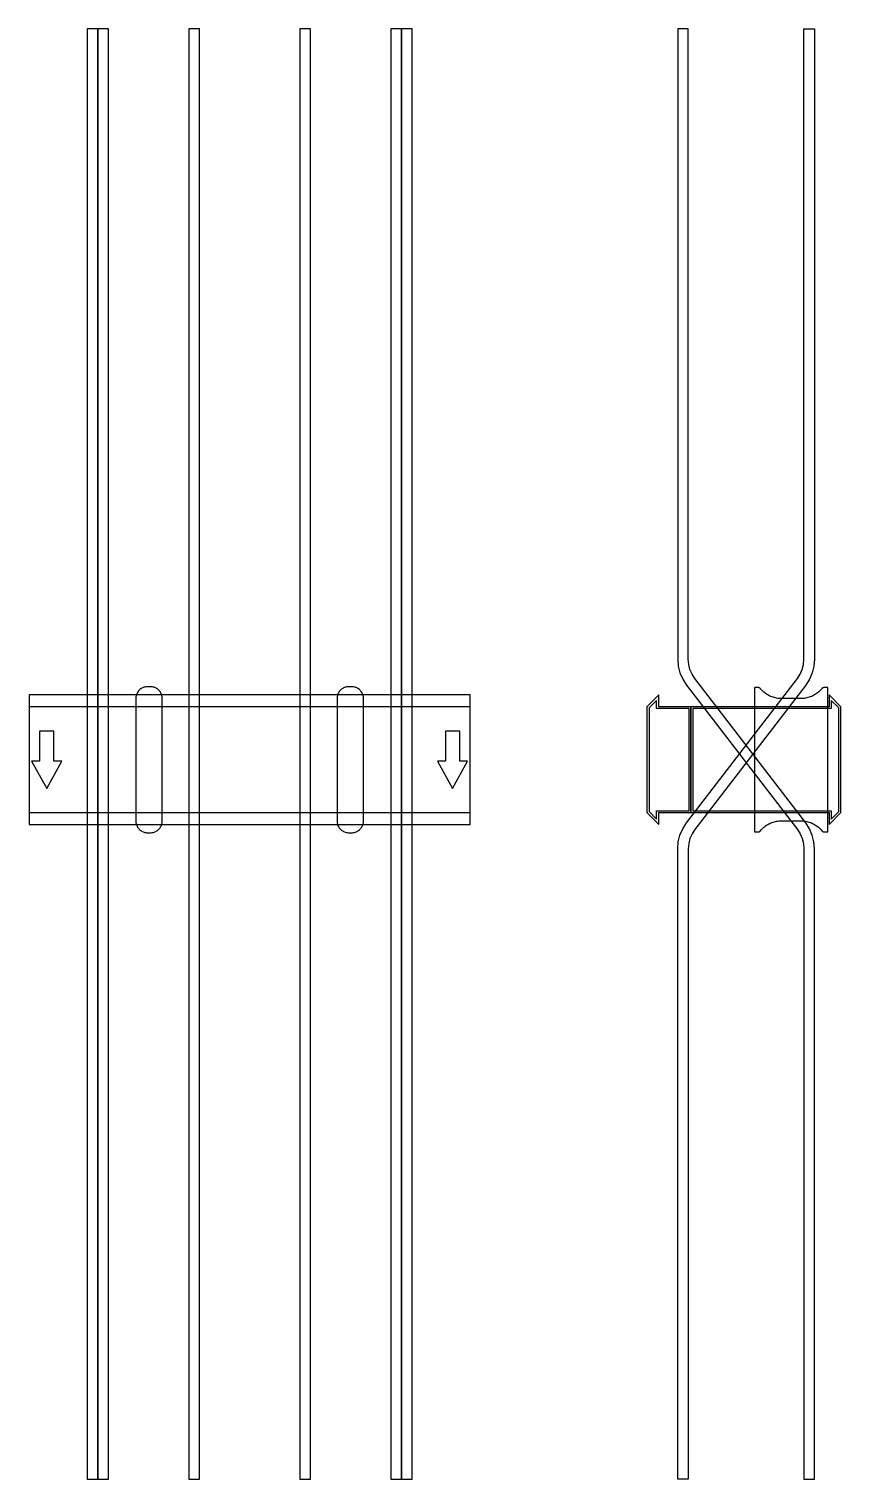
# Model space of a CAD drawing. Extents: x 0 to 920, y -815 to 828.
import ezdxf

# ---------------------------------------------------------------- set-up
doc = ezdxf.new("R2010")
doc.units = 0
doc.layers.add('Halfen', color=7, linetype='CONTINUOUS')

msp = doc.modelspace()

# ---------------------------------------------------------------- linework, layer by layer
at = {"layer": 'Halfen', "color": 7}
for points in [[(78, -815.455), (78, 828.419), (66, 828.419), (66, -815.455)], [(90, -815.455), (90, 828.419), (78, 828.419), (78, -815.455)], [(193, -815.455), (193, 828.419), (181, 828.419), (181, -815.455)], [(319, -815.455), (319, 828.419), (307, 828.419), (307, -815.455)], [(422, -815.455), (422, 828.419), (410, 828.419), (410, -815.455)], [(434, -815.455), (434, 828.419), (422, 828.419), (422, -815.455)], [(890, -815.455), (890, -100.956), (889.359, -93.137), (887.453, -85.527), (884.332, -78.329), (880.081, -71.735), (754.439, 92.004), (751.251, 96.949), (748.911, 102.348), (747.481, 108.055), (747, 113.919), (747, 167.419), (747, 828.419), (735, 828.419), (735, 167.419), (735, 113.919), (735.641, 106.101), (737.547, 98.49), (740.668, 91.292), (744.919, 84.699), (870.561, -79.04), (873.749, -83.986), (876.089, -89.384), (877.519, -95.092), (878, -100.956), (878, -815.455)], [(735, -815.455), (735, -100.956), (735.641, -93.137), (737.547, -85.527), (740.668, -78.329), (744.919, -71.735), (870.561, 92.004), (873.749, 96.949), (876.089, 102.348), (877.519, 108.055), (878, 113.919), (878, 167.419), (878, 828.419), (890, 828.419), (890, 167.419), (890, 113.919), (889.359, 106.101), (887.453, 98.49), (884.332, 91.292), (880.081, 84.699), (754.439, -79.04), (751.251, -83.986), (748.911, -89.384), (747.481, -95.092), (747, -100.956), (747, -815.455)], [(151, -69.3), (151, -56.8), (151, 69.3), (150.958, 70.359), (150.834, 71.412), (150.627, 72.452), (150.339, 73.472), (149.972, 74.466), (149.529, 75.429), (149.011, 76.354), (148.422, 77.235), (147.765, 78.068), (147.046, 78.846), (146.268, 79.565), (145.435, 80.222), (144.554, 80.811), (143.629, 81.329), (142.666, 81.772), (141.672, 82.139), (140.652, 82.427), (139.612, 82.634), (138.559, 82.758), (137.5, 82.8), (134.5, 82.8), (133.441, 82.758), (132.388, 82.634), (131.348, 82.427), (130.328, 82.139), (129.334, 81.772), (128.371, 81.329), (127.446, 80.811), (126.565, 80.222), (125.732, 79.565), (124.954, 78.846), (124.235, 78.068), (123.578, 77.235), (122.989, 76.354), (122.471, 75.429), (122.028, 74.466), (121.661, 73.472), (121.373, 72.452), (121.166, 71.412), (121.042, 70.359), (121, 69.3), (121, -56.8), (121, -69.3), (121.042, -70.359), (121.166, -71.412), (121.373, -72.452), (121.661, -73.472), (122.028, -74.466), (122.471, -75.429), (122.989, -76.354), (123.578, -77.235), (124.235, -78.068), (124.954, -78.846), (125.732, -79.565), (126.565, -80.222), (127.446, -80.811), (128.371, -81.329), (129.334, -81.772), (130.328, -82.139), (131.348, -82.427), (132.388, -82.634), (133.441, -82.758), (134.5, -82.8), (137.5, -82.8), (138.559, -82.758), (139.612, -82.634), (140.652, -82.427), (141.672, -82.139), (142.666, -81.772), (143.629, -81.329), (144.554, -80.811), (145.435, -80.222), (146.268, -79.565), (147.046, -78.846), (147.765, -78.068), (148.422, -77.235), (149.011, -76.354), (149.529, -75.429), (149.972, -74.466), (150.339, -73.472), (150.627, -72.452), (150.834, -71.412), (150.958, -70.359), (151, -69.3)], [(379, -69.3), (379, -56.8), (379, 69.3), (378.958, 70.359), (378.834, 71.412), (378.627, 72.452), (378.339, 73.472), (377.972, 74.466), (377.529, 75.429), (377.011, 76.354), (376.422, 77.235), (375.765, 78.068), (375.046, 78.846), (374.268, 79.565), (373.435, 80.222), (372.554, 80.811), (371.629, 81.329), (370.666, 81.772), (369.672, 82.139), (368.652, 82.427), (367.612, 82.634), (366.559, 82.758), (365.5, 82.8), (362.5, 82.8), (361.441, 82.758), (360.388, 82.634), (359.348, 82.427), (358.328, 82.139), (357.334, 81.772), (356.371, 81.329), (355.446, 80.811), (354.565, 80.222), (353.732, 79.565), (352.954, 78.846), (352.235, 78.068), (351.578, 77.235), (350.989, 76.354), (350.471, 75.429), (350.028, 74.466), (349.661, 73.472), (349.373, 72.452), (349.166, 71.412), (349.042, 70.359), (349, 69.3), (349, -56.8), (349, -69.3), (349.042, -70.359), (349.166, -71.412), (349.373, -72.452), (349.661, -73.472), (350.028, -74.466), (350.471, -75.429), (350.989, -76.354), (351.578, -77.235), (352.235, -78.068), (352.954, -78.846), (353.732, -79.565), (354.565, -80.222), (355.446, -80.811), (356.371, -81.329), (357.334, -81.772), (358.328, -82.139), (359.348, -82.427), (360.388, -82.634), (361.441, -82.758), (362.5, -82.8), (365.5, -82.8), (366.559, -82.758), (367.612, -82.634), (368.652, -82.427), (369.672, -82.139), (370.666, -81.772), (371.629, -81.329), (372.554, -80.811), (373.435, -80.222), (374.268, -79.565), (375.046, -78.846), (375.765, -78.068), (376.422, -77.235), (377.011, -76.354), (377.529, -75.429), (377.972, -74.466), (378.339, -73.472), (378.627, -72.452), (378.834, -71.412), (378.958, -70.359), (379, -69.3)], [(0, -73.5), (500, -73.5), (500, 73.5), (0, 73.5)], [(750, -60), (750, 60), (713.5, 60), (713.5, 73.5), (700, 60), (700, -60), (713.5, -73.5), (713.5, -60)], [(748, -58), (748, 58), (711, 58), (711, 67.25), (702.5, 58.75), (702.5, -58.75), (711, -67.25), (711, -58)], [(920, -60), (920, 60), (906.5, 73.5), (906.5, 60), (750, 60), (750, -60), (906.5, -60), (906.5, -73.5)], [(917.5, -58.75), (917.5, 58.75), (909, 67.25), (909, 58), (752, 58), (752, -58), (909, -58), (909, -67.25)], [(905, -81.8), (905, 81.8), (901, 81.8), (900.846, 81.797), (900.691, 81.786), (900.538, 81.769), (900.385, 81.746), (900.234, 81.715), (900.084, 81.678), (899.936, 81.634), (899.789, 81.584), (899.646, 81.527), (899.505, 81.464), (899.366, 81.395), (899.231, 81.32), (899.1, 81.239), (898.972, 81.153), (898.848, 81.06), (898.728, 80.963), (898.613, 80.86), (898.502, 80.752), (898.397, 80.639), (898.296, 80.522), (897.41, 79.491), (896.479, 78.5), (895.505, 77.551), (894.491, 76.646), (893.437, 75.787), (892.347, 74.975), (891.222, 74.211), (890.064, 73.499), (888.876, 72.838), (887.66, 72.23), (886.418, 71.676), (885.153, 71.178), (883.867, 70.736), (882.563, 70.351), (881.243, 70.024), (879.911, 69.756), (878.567, 69.547), (877.216, 69.397), (875.859, 69.307), (874.5, 69.277), (852.5, 69.277), (851.141, 69.307), (849.784, 69.397), (848.433, 69.547), (847.089, 69.756), (845.757, 70.024), (844.437, 70.351), (843.133, 70.736), (841.847, 71.178), (840.582, 71.676), (839.34, 72.23), (838.124, 72.838), (836.936, 73.499), (835.778, 74.211), (834.653, 74.975), (833.563, 75.787), (832.509, 76.646), (831.495, 77.551), (830.521, 78.5), (829.59, 79.491), (828.704, 80.522), (828.603, 80.639), (828.498, 80.752), (828.387, 80.86), (828.272, 80.963), (828.152, 81.06), (828.028, 81.153), (827.9, 81.239), (827.769, 81.32), (827.634, 81.395), (827.495, 81.464), (827.354, 81.527), (827.211, 81.584), (827.064, 81.634), (826.916, 81.678), (826.766, 81.715), (826.615, 81.746), (826.462, 81.769), (826.309, 81.786), (826.154, 81.797), (826, 81.8), (822, 81.8), (822, -81.8), (826, -81.8), (826.154, -81.797), (826.309, -81.786), (826.462, -81.769), (826.615, -81.746), (826.766, -81.715), (826.916, -81.678), (827.064, -81.634), (827.211, -81.584), (827.354, -81.527), (827.495, -81.464), (827.634, -81.395), (827.769, -81.32), (827.9, -81.239), (828.028, -81.153), (828.152, -81.06), (828.272, -80.963), (828.387, -80.86), (828.498, -80.752), (828.603, -80.639), (828.704, -80.522), (829.59, -79.491), (830.521, -78.5), (831.495, -77.551), (832.509, -76.646), (833.563, -75.787), (834.653, -74.975), (835.778, -74.211), (836.936, -73.499), (838.124, -72.838), (839.34, -72.23), (840.582, -71.676), (841.847, -71.178), (843.133, -70.736), (844.437, -70.351), (845.757, -70.024), (847.089, -69.756), (848.433, -69.547), (849.784, -69.397), (851.141, -69.307), (852.5, -69.277), (874.5, -69.277), (875.859, -69.307), (877.216, -69.397), (878.567, -69.547), (879.911, -69.756), (881.243, -70.024), (882.563, -70.351), (883.867, -70.736), (885.153, -71.178), (886.418, -71.676), (887.66, -72.23), (888.876, -72.838), (890.064, -73.499), (891.222, -74.211), (892.347, -74.975), (893.437, -75.787), (894.491, -76.646), (895.505, -77.551), (896.479, -78.5), (897.41, -79.491), (898.296, -80.522), (898.397, -80.639), (898.502, -80.752), (898.613, -80.86), (898.728, -80.963), (898.848, -81.06), (898.972, -81.153), (899.1, -81.239), (899.231, -81.32), (899.366, -81.395), (899.505, -81.464), (899.646, -81.527), (899.789, -81.584), (899.936, -81.634), (900.084, -81.678), (900.234, -81.715), (900.385, -81.746), (900.538, -81.769), (900.691, -81.786), (900.846, -81.797), (901, -81.8)], [(0, -60), (500, -60), (500, 60), (0, 60)], [(20, -32.5), (37, -1.5), (28, -1.5), (28, 32.5), (12, 32.5), (12, -1.5), (3, -1.5)], [(480, -32.5), (497, -1.5), (488, -1.5), (488, 32.5), (472, 32.5), (472, -1.5), (463, -1.5)]]:
    msp.add_lwpolyline(points, close=True, dxfattribs=at)

doc.saveas('drawing.dxf')
